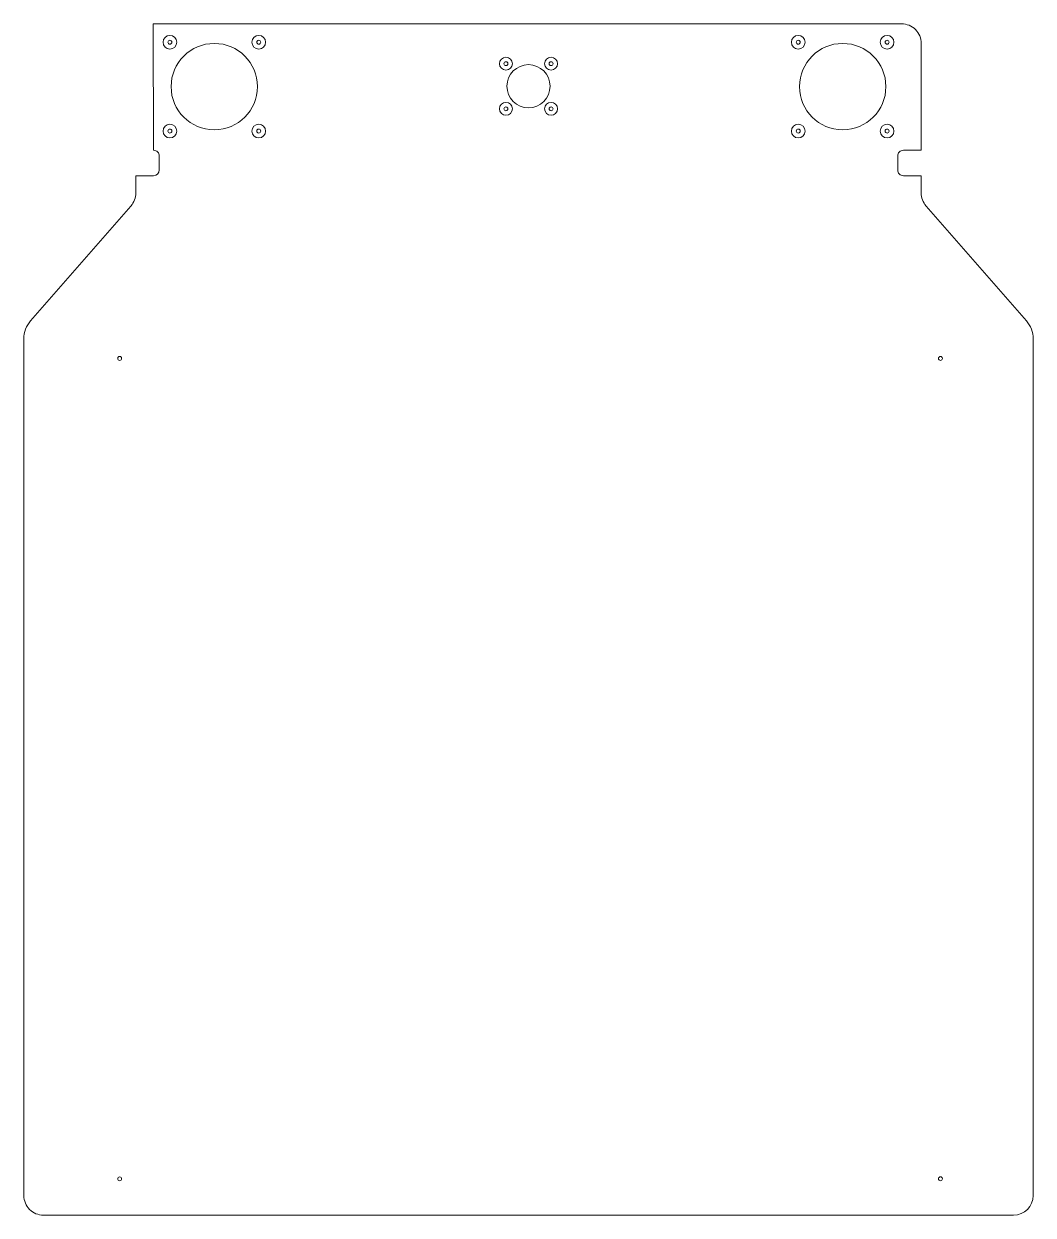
# Model space of a CAD drawing. Header units: millimetres. Extents: x -128 to 129, y -241 to 62.
import ezdxf

# ---------------------------------------------------------------- set-up
doc = ezdxf.new("R2010")
doc.units = ezdxf.units.MM
doc.header["$MEASUREMENT"] = 0

msp = doc.modelspace()

# ---------------------------------------------------------------- linework, layer by layer
at = {"color": 250, "lineweight": 20}
for centre in [(-91.0913, 57.3167), (-68.4638, 57.3167), (68.9086, 57.3167), (91.5361, 57.3167), (-5.5276, 51.8529), (5.9723, 51.8529), (-5.5276, 40.3529), (5.9723, 40.3529), (-91.0913, 34.6892), (-68.4638, 34.6892), (68.9086, 34.6892), (91.5361, 34.6892), (-103.8791, -23.2368), (105.1208, -23.2368), (-103.8791, -232.2369), (105.1208, -232.2181)]:
    msp.add_ellipse(centre, major_axis=(0, 0.5), ratio=1, dxfattribs=at)
for points in [[(-94.7776, 62.003), (-94.7776, 62.003), (-95.3445, 61.983), (-95.3445, 61.983)], [(-95.2776, 29.8029), (-95.2776, 29.8029), (-95.3445, 61.983), (-95.3445, 61.983)], [(34.9104, 62.003), (34.9104, 62.003), (56.7121, 62.003), (56.7121, 62.003)]]:
    msp.add_open_spline(points, degree=3, dxfattribs=at)
at = {"lineweight": 15}
for points in [[(36.2224, 62.003), (36.2224, 62.003), (-94.7776, 62.003), (-94.7776, 62.003)], [(95.2224, 62.003), (95.2224, 62.003), (54.2224, 62.003), (54.2224, 62.003)], [(100.2224, 29.803), (100.2224, 29.803), (100.2224, 57.003), (100.2224, 57.003)], [(-93.7776, 28.303), (-93.7776, 28.303), (-93.7776, 24.803), (-93.7776, 24.803)], [(94.2224, 24.803), (94.2224, 24.803), (94.2224, 28.303), (94.2224, 28.303)], [(95.7224, 29.803), (95.7224, 29.803), (100.2224, 29.803), (100.2224, 29.803)], [(-95.2776, 23.303), (-94.4491, 23.303), (-93.7776, 23.9745), (-93.7776, 24.8029)], [(-95.2776, 23.303), (-95.2776, 23.303), (-99.7776, 23.303), (-99.7776, 23.303)], [(-99.7776, 23.303), (-99.7776, 23.303), (-99.7776, 18.8794), (-99.7776, 18.8794)], [(100.2224, 23.303), (100.2224, 23.303), (95.7224, 23.303), (95.7224, 23.303)], [(100.2224, 18.8794), (100.2224, 18.8794), (100.2224, 23.303), (100.2224, 23.303)], [(-101.0121, 15.5898), (-100.2162, 16.5009), (-99.7776, 17.6696), (-99.7776, 18.8793)], [(100.2224, 18.8794), (100.2224, 17.6696), (100.661, 16.5009), (101.4569, 15.5898)], [(-101.0121, 15.5898), (-101.0121, 15.5898), (-126.5492, -13.6423), (-126.5492, -13.6423)], [(126.994, -13.6423), (126.994, -13.6423), (101.4569, 15.5898), (101.4569, 15.5898)], [(-126.5492, -13.6423), (-127.6635, -14.9177), (-128.2776, -16.554), (-128.2776, -18.2476)], [(128.7224, -18.2476), (128.7224, -16.554), (128.1083, -14.9177), (126.994, -13.6423)], [(-128.2776, -18.2476), (-128.2776, -18.2476), (-128.2776, -236.497), (-128.2776, -236.497)], [(128.7224, -236.497), (128.7224, -236.497), (128.7224, -18.2476), (128.7224, -18.2476)], [(123.7224, -241.4969), (126.4838, -241.4969), (128.7223, -239.2584), (128.7223, -236.497)], [(-123.2776, -241.497), (-123.2776, -241.497), (123.7224, -241.497), (123.7224, -241.497)]]:
    msp.add_open_spline(points, degree=3, dxfattribs=at)
for points, knots in [([(100.2224, 57.003), (100.2224, 58.329), (99.6956, 59.6008), (98.7579, 60.5385), (98.7579, 60.5385), (97.8202, 61.4762), (96.5484, 62.0029), (95.2224, 62.0029)], [0, 0, 0, 0, 0.33333333, 0.33333333, 0.33333333, 0.33333333, 1, 1, 1, 1]), ([(-89.3413, 57.3167), (-89.3413, 58.2832), (-90.1248, 59.0667), (-91.0913, 59.0667), (-91.0913, 59.0667), (-92.0578, 59.0667), (-92.8413, 58.2832), (-92.8413, 57.3167), (-92.8413, 57.3167), (-92.8413, 56.3502), (-92.0578, 55.5667), (-91.0913, 55.5667), (-91.0913, 55.5667), (-90.1248, 55.5667), (-89.3413, 56.3502), (-89.3413, 57.3166)], [0, 0, 0, 0, 0.2, 0.2, 0.2, 0.2, 0.4, 0.4, 0.4, 0.4, 0.6, 0.6, 0.6, 0.6, 1, 1, 1, 1]), ([(-66.7138, 57.3167), (-66.7138, 58.2832), (-67.4973, 59.0667), (-68.4638, 59.0667), (-68.4638, 59.0667), (-69.4303, 59.0667), (-70.2138, 58.2832), (-70.2138, 57.3167), (-70.2138, 57.3167), (-70.2138, 56.3502), (-69.4303, 55.5667), (-68.4638, 55.5667), (-68.4638, 55.5667), (-67.4974, 55.5667), (-66.7138, 56.3502), (-66.7138, 57.3166)], [0, 0, 0, 0, 0.2, 0.2, 0.2, 0.2, 0.4, 0.4, 0.4, 0.4, 0.6, 0.6, 0.6, 0.6, 1, 1, 1, 1]), ([(70.6586, 57.3167), (70.6586, 58.2832), (69.8751, 59.0667), (68.9086, 59.0667), (68.9086, 59.0667), (67.9421, 59.0667), (67.1586, 58.2832), (67.1586, 57.3167), (67.1586, 57.3167), (67.1586, 56.3502), (67.9421, 55.5667), (68.9086, 55.5667), (68.9086, 55.5667), (69.8751, 55.5667), (70.6586, 56.3502), (70.6586, 57.3166)], [0, 0, 0, 0, 0.2, 0.2, 0.2, 0.2, 0.4, 0.4, 0.4, 0.4, 0.6, 0.6, 0.6, 0.6, 1, 1, 1, 1]), ([(93.2861, 57.3167), (93.2861, 58.2832), (92.5026, 59.0667), (91.5361, 59.0667), (91.5361, 59.0667), (90.5696, 59.0667), (89.7861, 58.2832), (89.7861, 57.3167), (89.7861, 57.3167), (89.7861, 56.3502), (90.5696, 55.5667), (91.5361, 55.5667), (91.5361, 55.5667), (92.5025, 55.5667), (93.2861, 56.3502), (93.2861, 57.3166)], [0, 0, 0, 0, 0.2, 0.2, 0.2, 0.2, 0.4, 0.4, 0.4, 0.4, 0.6, 0.6, 0.6, 0.6, 1, 1, 1, 1]), ([(-68.7776, 46.0031), (-68.7776, 52.078), (-73.7024, 57.0029), (-79.7774, 57.0029), (-79.7774, 57.0029), (-85.8526, 57.003), (-90.7775, 52.0782), (-90.7775, 46.0031), (-90.7775, 46.0031), (-90.7777, 39.9279), (-85.8528, 35.0031), (-79.7776, 35.0031), (-79.7776, 35.0031), (-73.7024, 35.0029), (-68.7776, 39.9278), (-68.7776, 46.0029)], [0, 0, 0, 0, 0.2, 0.2, 0.2, 0.2, 0.4, 0.4, 0.4, 0.4, 0.6, 0.6, 0.6, 0.6, 1, 1, 1, 1]), ([(91.2224, 46.0031), (91.2224, 52.078), (86.2974, 57.0029), (80.2225, 57.0029), (80.2225, 57.0029), (74.1474, 57.003), (69.2225, 52.0782), (69.2225, 46.0031), (69.2225, 46.0031), (69.2224, 39.9279), (74.1472, 35.0031), (80.2223, 35.0031), (80.2223, 35.0031), (86.2974, 35.0029), (91.2222, 39.9278), (91.2222, 46.0029)], [0, 0, 0, 0, 0.2, 0.2, 0.2, 0.2, 0.4, 0.4, 0.4, 0.4, 0.6, 0.6, 0.6, 0.6, 1, 1, 1, 1]), ([(-3.8776, 51.853), (-3.8776, 52.7642), (-4.6163, 53.5029), (-5.5275, 53.5029), (-5.5275, 53.5029), (-6.4388, 53.503), (-7.1775, 52.7642), (-7.1775, 51.853), (-7.1775, 51.853), (-7.1776, 50.9417), (-6.4388, 50.203), (-5.5276, 50.203), (-5.5276, 50.203), (-4.6163, 50.2029), (-3.8776, 50.9417), (-3.8776, 51.8529)], [0, 0, 0, 0, 0.2, 0.2, 0.2, 0.2, 0.4, 0.4, 0.4, 0.4, 0.6, 0.6, 0.6, 0.6, 1, 1, 1, 1]), ([(5.7224, 46.103), (5.7224, 49.1405), (3.2599, 51.6028), (0.2224, 51.6028), (0.2224, 51.6028), (-2.8151, 51.603), (-5.2775, 49.1405), (-5.2775, 46.103), (-5.2775, 46.103), (-5.2776, 43.0654), (-2.8151, 40.6031), (0.2224, 40.6031), (0.2224, 40.6031), (3.2599, 40.603), (5.7223, 43.0654), (5.7223, 46.1029)], [0, 0, 0, 0, 0.2, 0.2, 0.2, 0.2, 0.4, 0.4, 0.4, 0.4, 0.6, 0.6, 0.6, 0.6, 1, 1, 1, 1]), ([(7.6224, 51.853), (7.6224, 52.7642), (6.8836, 53.5029), (5.9724, 53.5029), (5.9724, 53.5029), (5.0611, 53.503), (4.3224, 52.7642), (4.3224, 51.853), (4.3224, 51.853), (4.3223, 50.9417), (5.0611, 50.203), (5.9723, 50.203), (5.9723, 50.203), (6.8836, 50.2029), (7.6223, 50.9417), (7.6223, 51.8529)], [0, 0, 0, 0, 0.2, 0.2, 0.2, 0.2, 0.4, 0.4, 0.4, 0.4, 0.6, 0.6, 0.6, 0.6, 1, 1, 1, 1]), ([(-3.8776, 40.353), (-3.8776, 41.2642), (-4.6163, 42.0029), (-5.5275, 42.0029), (-5.5275, 42.0029), (-6.4388, 42.003), (-7.1775, 41.2642), (-7.1775, 40.353), (-7.1775, 40.353), (-7.1776, 39.4417), (-6.4388, 38.703), (-5.5276, 38.703), (-5.5276, 38.703), (-4.6163, 38.7029), (-3.8776, 39.4417), (-3.8776, 40.3529)], [0, 0, 0, 0, 0.2, 0.2, 0.2, 0.2, 0.4, 0.4, 0.4, 0.4, 0.6, 0.6, 0.6, 0.6, 1, 1, 1, 1]), ([(7.6223, 40.353), (7.6223, 41.2642), (6.8836, 42.0029), (5.9724, 42.0029), (5.9724, 42.0029), (5.0611, 42.003), (4.3224, 41.2642), (4.3224, 40.353), (4.3224, 40.353), (4.3223, 39.4417), (5.0611, 38.703), (5.9723, 38.703), (5.9723, 38.703), (6.8836, 38.7029), (7.6223, 39.4417), (7.6223, 40.3529)], [0, 0, 0, 0, 0.2, 0.2, 0.2, 0.2, 0.4, 0.4, 0.4, 0.4, 0.6, 0.6, 0.6, 0.6, 1, 1, 1, 1]), ([(-89.3413, 34.6892), (-89.3413, 35.6557), (-90.1248, 36.4392), (-91.0913, 36.4392), (-91.0913, 36.4392), (-92.0578, 36.4392), (-92.8413, 35.6557), (-92.8413, 34.6892), (-92.8413, 34.6892), (-92.8413, 33.7227), (-92.0578, 32.9392), (-91.0913, 32.9392), (-91.0913, 32.9392), (-90.1248, 32.9392), (-89.3413, 33.7227), (-89.3413, 34.6892)], [0, 0, 0, 0, 0.2, 0.2, 0.2, 0.2, 0.4, 0.4, 0.4, 0.4, 0.6, 0.6, 0.6, 0.6, 1, 1, 1, 1]), ([(-66.7138, 34.6892), (-66.7138, 35.6557), (-67.4973, 36.4392), (-68.4638, 36.4392), (-68.4638, 36.4392), (-69.4303, 36.4392), (-70.2138, 35.6557), (-70.2138, 34.6892), (-70.2138, 34.6892), (-70.2138, 33.7227), (-69.4303, 32.9392), (-68.4638, 32.9392), (-68.4638, 32.9392), (-67.4974, 32.9392), (-66.7138, 33.7227), (-66.7138, 34.6892)], [0, 0, 0, 0, 0.2, 0.2, 0.2, 0.2, 0.4, 0.4, 0.4, 0.4, 0.6, 0.6, 0.6, 0.6, 1, 1, 1, 1]), ([(70.6586, 34.6892), (70.6586, 35.6557), (69.8751, 36.4392), (68.9086, 36.4392), (68.9086, 36.4392), (67.9421, 36.4392), (67.1586, 35.6557), (67.1586, 34.6892), (67.1586, 34.6892), (67.1586, 33.7227), (67.9421, 32.9392), (68.9086, 32.9392), (68.9086, 32.9392), (69.8751, 32.9392), (70.6586, 33.7227), (70.6586, 34.6892)], [0, 0, 0, 0, 0.2, 0.2, 0.2, 0.2, 0.4, 0.4, 0.4, 0.4, 0.6, 0.6, 0.6, 0.6, 1, 1, 1, 1]), ([(93.2861, 34.6892), (93.2861, 35.6557), (92.5026, 36.4392), (91.5361, 36.4392), (91.5361, 36.4392), (90.5696, 36.4392), (89.7861, 35.6557), (89.7861, 34.6892), (89.7861, 34.6892), (89.7861, 33.7227), (90.5696, 32.9392), (91.5361, 32.9392), (91.5361, 32.9392), (92.5025, 32.9392), (93.2861, 33.7227), (93.2861, 34.6892)], [0, 0, 0, 0, 0.2, 0.2, 0.2, 0.2, 0.4, 0.4, 0.4, 0.4, 0.6, 0.6, 0.6, 0.6, 1, 1, 1, 1]), ([(-93.7775, 28.303), (-93.7775, 28.7008), (-93.9356, 29.0823), (-94.2169, 29.3636), (-94.2169, 29.3636), (-94.4982, 29.6449), (-94.8797, 29.8029), (-95.2776, 29.8029)], [0, 0, 0, 0, 0.33333333, 0.33333333, 0.33333333, 0.33333333, 1, 1, 1, 1]), ([(95.7224, 29.8029), (95.3245, 29.8029), (94.943, 29.6449), (94.6617, 29.3636), (94.6617, 29.3636), (94.3804, 29.0823), (94.2223, 28.7008), (94.2223, 28.303)], [0, 0, 0, 0, 0.33333333, 0.33333333, 0.33333333, 0.33333333, 1, 1, 1, 1]), ([(94.2224, 24.803), (94.2224, 24.4051), (94.3804, 24.0236), (94.6617, 23.7423), (94.6617, 23.7423), (94.943, 23.461), (95.3245, 23.303), (95.7224, 23.303)], [0, 0, 0, 0, 0.33333333, 0.33333333, 0.33333333, 0.33333333, 1, 1, 1, 1]), ([(-128.2776, -236.497), (-128.2776, -237.823), (-127.7508, -239.0948), (-126.8131, -240.0325), (-126.8131, -240.0325), (-125.8754, -240.9702), (-124.6036, -241.4969), (-123.2776, -241.4969)], [0, 0, 0, 0, 0.33333333, 0.33333333, 0.33333333, 0.33333333, 1, 1, 1, 1])]:
    msp.add_open_spline(points, degree=3, knots=knots, dxfattribs=at)

doc.saveas('drawing.dxf')
